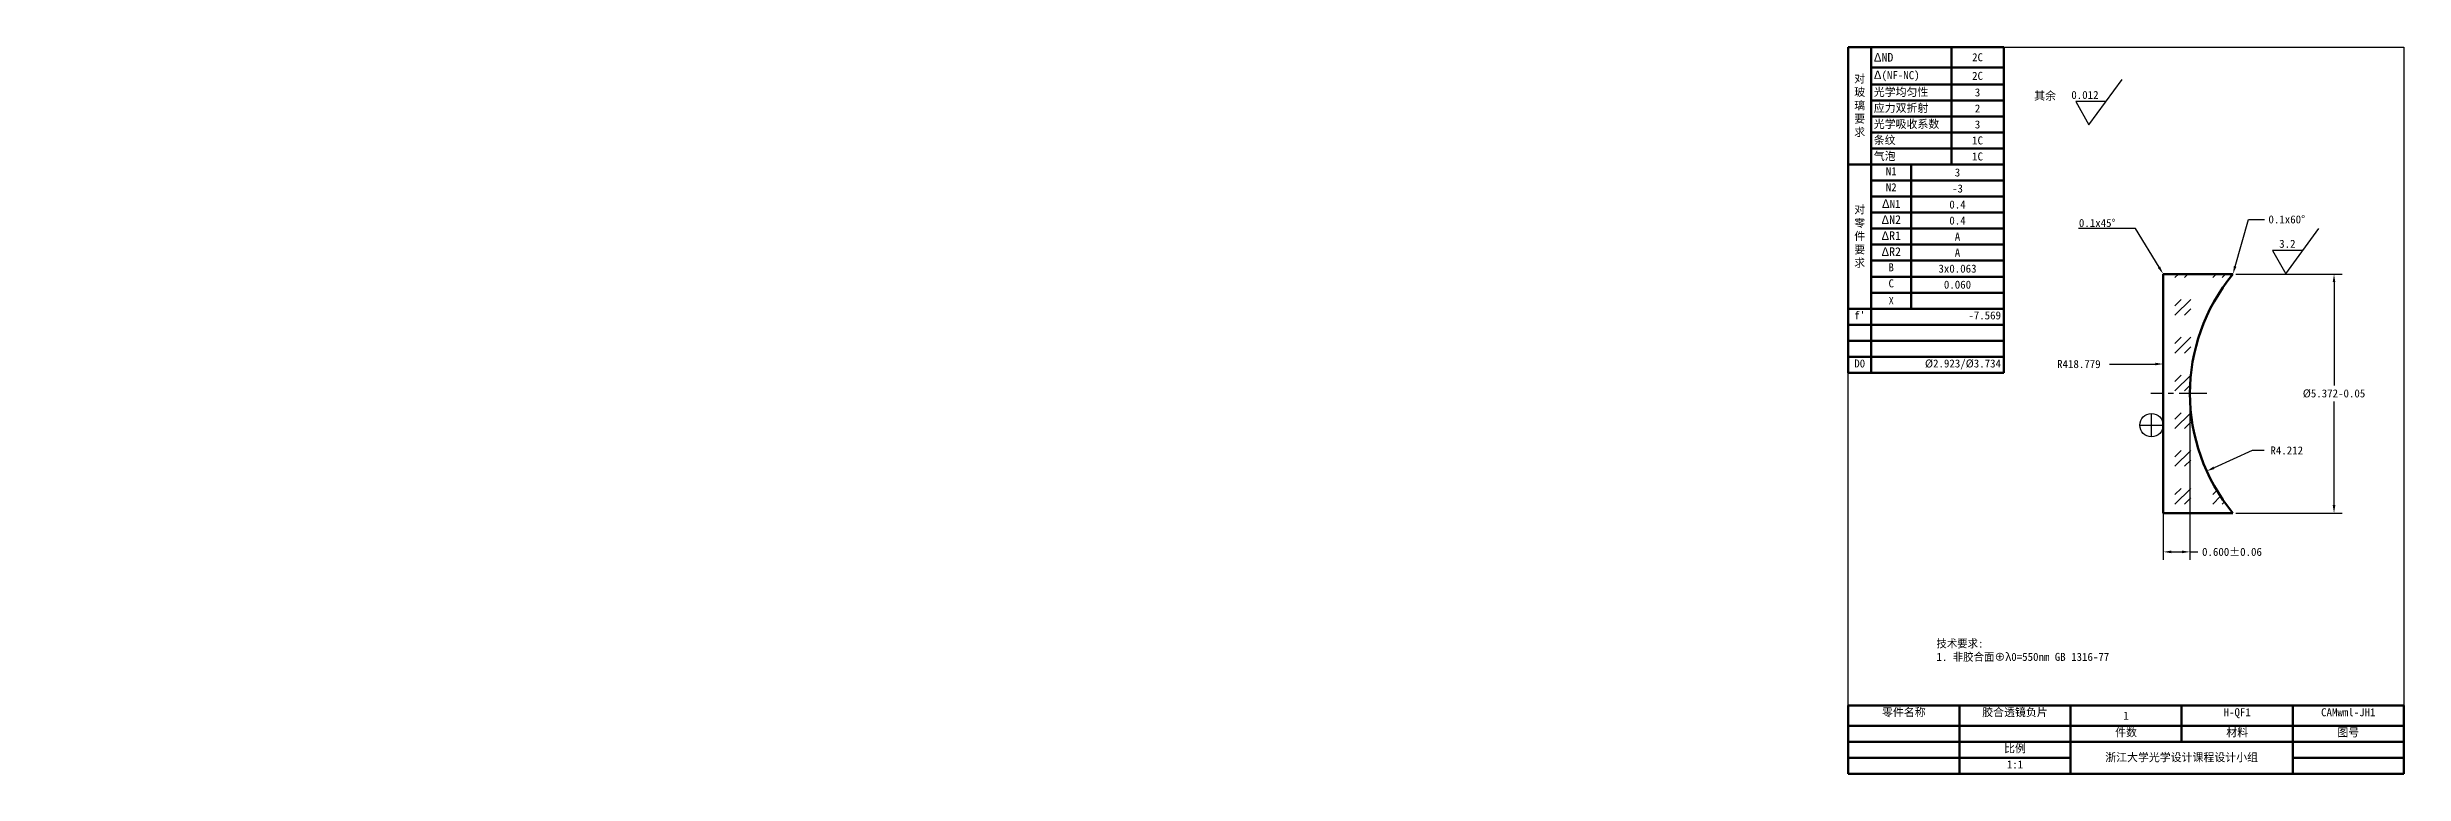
# Model space of a CAD drawing. Extents: x -420 to 4, y -9 to 8.
# Drawn here: x -48.7 to 4.3, y -8.6 to 7.7 of the extents above; entities that cross this region are included whole.
import ezdxf
from ezdxf import colors
from ezdxf.entities.mleader import LeaderData, LeaderLine
from ezdxf.math import Vec2, Vec3

# ---------------------------------------------------------------- set-up
doc = ezdxf.new("R2010")
doc.units = 0
doc.header["$LTSCALE"] = 0.5
doc.header["$MEASUREMENT"] = 0
doc.linetypes.add('CENTER', pattern=[2, 1.25, -0.25, 0.25, -0.25])
doc.layers.get('0').update_dxf_attribs({"lineweight": 70})
doc.layers.add('1', color=7, linetype='Continuous')
doc.styles.add('TXT', font='txt')
doc.dimstyles.get("Standard").update_dxf_attribs({"dimtxt": 0.18, "dimasz": 0.18, "dimexe": 0.18, "dimexo": 0.0625, "dimgap": 0.09, "dimtad": 0, "dimtih": 1, "dimtoh": 1, "dimdec": 4, "dimzin": 0, "dimdsep": 46, "dimtxsty": 'Standard', "dimcen": 0.09, "dimadec": 0, "dimazin": 0, "dimtfac": 1, "dimtdec": 4, "dimtofl": 0, "dimtmove": 0, "dimatfit": 3, "dimfxl": 1, "dimtolj": 1, "dimtzin": 0, "dimarcsym": 0})

# ---------------------------------------------------------------- blocks, each defined once
blk = doc.blocks.new('*T0')
at = {"layer": '1', "color": 0, "linetype": 'ByBlock', "lineweight": -2}
for p, q in [((0, 0), (12.5, 0)), ((0, 0), (0, -1.533)), ((2.5, 0), (2.5, -1.533)), ((5, 0), (5, -1.533)), ((7.5, 0), (7.5, -0.813)), ((10, 0), (10, -1.533)), ((12.5, 0), (12.5, -1.533)), ((0, -0.453), (12.5, -0.453)), ((0, -0.813), (12.5, -0.813)), ((0, -1.173), (5, -1.173)), ((0, -1.533), (12.5, -1.533)), ((10, -1.173), (12.5, -1.173))]:
    blk.add_line(p, q, dxfattribs=at)
at = {"layer": '1', "color": 0, "linetype": 'Continuous', "char_height": 0.18}
for s, insert, width, attachment_point in [('{\\fSimSun|b0|i0|c134|p2;零件名称}', (1.25, -0.06), 2.38, 2), ('{\\fSimSun|b0|i0|c134|p2;胶合透镜负片}', (3.75, -0.06), 2.38, 2), ('{\\fSimSun|b0|i0|c134|p2;件数}', (6.25, -0.513), 2.38, 2), ('1', (6.25, -0.227), 2.38, 5), ('H-QF1', (8.75, -0.06), 2.38, 2), ('{\\fSimSun|b0|i0|c134|p2;材料}', (8.75, -0.513), 2.38, 2), ('CAMwml-JH1', (11.25, -0.06), 2.38, 2), ('{\\fSimSun|b0|i0|c134|p2;图号}', (11.25, -0.513), 2.38, 2), ('{\\fSimSun|b0|i0|c134|p2;比例}', (3.75, -0.873), 2.38, 2), ('{\\fSimSun|b0|i0|c134|p2;浙江大学光学设计课程设计小组}', (7.5, -1.173), 4.88, 5), ('1:1', (3.75, -1.233), 2.38, 2)]:
    blk.add_mtext(s, dxfattribs=dict(at, insert=insert, width=width, attachment_point=attachment_point))
blk = doc.blocks.new('*T1')
at = {"layer": '1', "color": 0, "linetype": 'ByBlock', "lineweight": -2}
for p, q in [((0, 0), (3.496, 0)), ((0, 0), (0, -7.317)), ((0.514, 0), (0.514, -7.317)), ((2.32, 0), (2.32, -2.637)), ((3.496, 0), (3.496, -7.317)), ((0.514, -0.453), (3.496, -0.453)), ((0.514, -0.837), (3.496, -0.837)), ((0.514, -1.197), (3.496, -1.197)), ((0.514, -1.557), (3.496, -1.557)), ((0.514, -1.917), (3.496, -1.917)), ((0, -2.637), (3.496, -2.637)), ((0.514, -2.277), (3.496, -2.277)), ((1.417, -2.637), (1.417, -5.877)), ((0.514, -2.997), (3.496, -2.997)), ((0.514, -3.357), (3.496, -3.357)), ((0.514, -3.717), (3.496, -3.717)), ((0.514, -4.077), (3.496, -4.077)), ((0.514, -4.437), (3.496, -4.437)), ((0.514, -4.797), (3.496, -4.797)), ((0.514, -5.157), (3.496, -5.157)), ((0.514, -5.517), (3.496, -5.517)), ((0, -5.877), (3.496, -5.877)), ((0, -6.237), (3.496, -6.237)), ((0, -6.597), (3.496, -6.597)), ((0, -6.957), (3.496, -6.957)), ((0, -7.317), (3.496, -7.317))]:
    blk.add_line(p, q, dxfattribs=at)
at = {"layer": '1', "color": 0, "linetype": 'Continuous', "char_height": 0.18}
for s, insert, width, attachment_point in [('{\\fSimSun|b0|i0|c134|p2;\\H1.0833x;\\C256;ΔND}', (0.574, -0.227), 1.68578, 4), ('{\\fSimSun|b0|i0|c134|p2;\\H1.0833x;\\C256;Δ\\H0.92311x;(NF-NC)}', (0.574, -0.645), 1.68578, 4), ('2C', (2.908, -0.227), 1.05606, 5), ('{\\fSimSun|b0|i0|c134|p2;对玻璃要求}', (0.257, -1.318), 0.39442, 5), ('{\\fSimSun|b0|i0|c134|p2;光学均匀性}', (0.574, -1.017), 1.68578, 4), ('2C', (2.908, -0.645), 1.05606, 5), ('3', (2.908, -1.017), 1.05606, 5), ('{\\fSimSun|b0|i0|c134|p2;应力双折射}', (0.574, -1.377), 1.68578, 4), ('2', (2.908, -1.377), 1.05606, 5), ('{\\fSimSun|b0|i0|c134|p2;光学吸收系数}', (0.574, -1.737), 1.68578, 4), ('{\\fSimSun|b0|i0|c134|p2;条纹}', (0.574, -2.097), 1.68578, 4), ('1C', (2.908, -2.097), 1.05606, 5), ('3', (2.908, -1.737), 1.05606, 5), ('{\\fSimSun|b0|i0|c134|p2;气泡}', (0.574, -2.457), 1.68578, 4), ('1C', (2.908, -2.457), 1.05606, 5), ('N1', (0.966, -2.697), 0.78289, 2), ('N2', (0.966, -3.057), 0.78289, 2), ('-3', (2.457, -3.177), 1.95895, 5), ('3', (2.457, -2.817), 1.95895, 5), ('{\\fSimSun|b0|i0|c134|p2;对零件要求}', (0.257, -4.257), 0.39442, 5), ('{\\fSimSun|b0|i0|c134|p2;\\H1.0833x;\\C256;Δ\\H0.92313x;N1}', (0.966, -3.417), 0.78289, 2), ('0.4', (2.457, -3.537), 1.95895, 5), ('{\\fSimSun|b0|i0|c134|p2;\\H1.0833x;\\C256;ΔN2}', (0.966, -3.777), 0.78289, 2), ('{\\fSimSun|b0|i0|c134|p2;\\H1.0833x;\\C256;ΔR1}', (0.966, -4.137), 0.78289, 2), ('0.4', (2.457, -3.897), 1.95895, 5), ('A', (2.457, -4.257), 1.95895, 5), ('{\\fSimSun|b0|i0|c134|p2;\\H1.0833x;\\C256;ΔR2}', (0.966, -4.497), 0.78289, 2), ('A', (2.457, -4.617), 1.95895, 5), ('C', (0.966, -5.217), 0.78289, 2), ('B', (0.966, -4.857), 0.78289, 2), ('3x0.063', (2.457, -4.977), 1.95895, 5), ('0.060', (2.457, -5.337), 1.95895, 5), ('{\\fSymbol|b0|i0|c2|p18;\\H0.875x;\\C256;c}', (0.966, -5.577), 0.78289, 2), ("f'", (0.257, -5.937), 0.39442, 2), ('-7.569', (3.436, -5.937), 2.86184, 3), ('D0', (0.257, -7.017), 0.39442, 2), ('%%C2.923/%%C3.734', (3.436, -7.017), 2.86184, 3)]:
    blk.add_mtext(s, dxfattribs=dict(at, insert=insert, width=width, attachment_point=attachment_point))
blk = doc.blocks.new('*D2')
at = {"layer": '1', "color": 0, "linetype": 'Continuous', "lineweight": -2, "transparency": 16777216}
for p, q in [((-1.111, -0.125), (-1.111, -3.8)), ((-0.511, -0.125), (-0.511, -3.8)), ((-0.931, -3.62), (-0.691, -3.62)), ((-0.511, -3.62), (-0.331, -3.62))]:
    blk.add_line(p, q, dxfattribs=at)
at = {"layer": '1', "color": 0, "linetype": 'Continuous', "transparency": 16777216}
for points in [[(-0.931, -3.59), (-0.931, -3.65), (-1.111, -3.62)], [(-0.691, -3.59), (-0.691, -3.65), (-0.511, -3.62)]]:
    blk.add_solid(points, dxfattribs=at)
at = {"layer": 'Defpoints', "color": 0, "linetype": 'Continuous', "transparency": 16777216}
for p in [(-1.111, -0.062), (-0.511, -0.062), (-0.511, -3.62)]:
    blk.add_point(p, dxfattribs=at)
at = {"layer": '1', "color": 0, "linetype": 'Continuous', "transparency": 16777216, "insert": (0.434, -3.62), "char_height": 0.18, "attachment_point": 5}
blk.add_mtext('\\A1;0.600%%P0.06', dxfattribs=at)
blk = doc.blocks.new('*D3')
at = {"layer": '1', "color": 0, "linetype": 'Continuous', "lineweight": -2, "transparency": 16777216}
for p, q in [((0.519, 2.623), (2.91, 2.623)), ((2.73, 2.443), (2.73, 0.118)), ((2.73, -2.568), (2.73, -0.242)), ((0.519, -2.748), (2.91, -2.748))]:
    blk.add_line(p, q, dxfattribs=at)
at = {"layer": '1', "color": 0, "linetype": 'Continuous', "transparency": 16777216}
for points in [[(2.7, 2.443), (2.76, 2.443), (2.73, 2.623)], [(2.7, -2.568), (2.76, -2.568), (2.73, -2.748)]]:
    blk.add_solid(points, dxfattribs=at)
at = {"layer": 'Defpoints', "color": 0, "linetype": 'Continuous', "transparency": 16777216}
for p in [(0.456, 2.623), (0.456, -2.748), (2.73, -2.748)]:
    blk.add_point(p, dxfattribs=at)
at = {"layer": '1', "color": 0, "linetype": 'Continuous', "transparency": 16777216, "insert": (2.73, -0.062), "char_height": 0.18, "attachment_point": 5}
blk.add_mtext('\\A1;%%C5.372-0.05', dxfattribs=at)
blk = doc.blocks.new('*D4')
at = {"layer": '1', "color": 0, "linetype": 'Continuous', "lineweight": -2, "transparency": 16777216}
blk.add_line((-2.321, 0.6), (-1.292, 0.602), dxfattribs=at)
at = {"layer": '1', "color": 0, "linetype": 'Continuous', "transparency": 16777216}
blk.add_solid([(-1.292, 0.632), (-1.292, 0.572), (-1.112, 0.602)], dxfattribs=at)
at = {"layer": 'Defpoints', "color": 0, "linetype": 'Continuous', "transparency": 16777216}
for p in [(-1.112, 0.602), (-419.89, -0.062)]:
    blk.add_point(p, dxfattribs=at)
at = {"layer": '1', "color": 0, "linetype": 'Continuous', "transparency": 16777216, "insert": (-3.011, 0.6), "char_height": 0.18, "attachment_point": 5}
blk.add_mtext('\\A1;R418.779', dxfattribs=at)
blk = doc.blocks.new('*D5')
at = {"layer": '1', "color": 0, "linetype": 'Continuous', "lineweight": -2, "transparency": 16777216}
for p, q in [((0.886, -1.341), (0.03, -1.73)), ((1.156, -1.341), (0.886, -1.341))]:
    blk.add_line(p, q, dxfattribs=at)
at = {"layer": '1', "color": 0, "linetype": 'Continuous', "transparency": 16777216}
blk.add_solid([(0.018, -1.703), (0.042, -1.757), (-0.134, -1.805)], dxfattribs=at)
at = {"layer": 'Defpoints', "color": 0, "linetype": 'Continuous', "transparency": 16777216}
for p in [(3.701, -0.062), (-0.134, -1.805)]:
    blk.add_point(p, dxfattribs=at)
at = {"layer": '1', "color": 0, "linetype": 'Continuous', "transparency": 16777216, "insert": (1.666, -1.341), "char_height": 0.18, "attachment_point": 5}
blk.add_mtext('\\A1;R4.212', dxfattribs=at)

msp = doc.modelspace()

# ---------------------------------------------------------------- hatches: boundary and pattern name
at = {"layer": '1', "linetype": 'Continuous'}
h = msp.add_hatch(dxfattribs=at)
h.set_pattern_fill('GOST_GLASS', scale=0.1, style=0)
h.set_pattern_definition([(45, (0, 0), (0.84853, -9e-17), [0.5, -0.7]), (45, (0.21213, 0), (0.84853, -9e-17), [0.2, -1]), (45, (0, 0.21213), (0.84853, -9e-17), [0.2, -1])])
h.paths.add_polyline_path([(0.4563, 2.6235), (-1.1136, 2.6235), (-1.1136, 1.3995, -0.0008728), (-1.1111, -0.0625), (-0.5111, -0.0625, -0.1745959)])
h.paths.add_polyline_path([(-0.5111, -0.0625), (-1.1111, -0.0625, -0.0008728), (-1.1136, -1.5245), (-1.1136, -2.7485), (0.4563, -2.7485, -0.1745959)])

# ---------------------------------------------------------------- linework, layer by layer
at = {"color": 7}
for p, q in [((-1.1136, 2.6235), (0.4563, 2.6235)), ((-1.1136, 1.3992), (-1.1136, 2.6235)), ((0.4563, 2.6235), (0.4563, 2.6235)), ((-1.1136, -1.5241), (-1.1136, -2.7485)), ((-1.1136, -2.7485), (0.4563, -2.7485)), ((0.4563, -2.7485), (0.4563, -2.7485))]:
    msp.add_line(p, q, dxfattribs=at)
for centre, radius, start, end in [((3.7014, -0.0625), 4.2124, 140.38488, 219.61512), ((-419.8896, -0.0625), 418.7785, 359.800022, 0.199978)]:
    msp.add_arc(centre, radius, start, end, dxfattribs=at)
at = {"layer": '1', "color": 7, "linetype": 'Continuous'}
for p, q in [((-2.7847, 5.9762), (-2.0398, 6.9924)), ((-2.4017, 6.4987), (-3.0812, 6.4987)), ((-3.0812, 6.4987), (-2.7847, 5.9762)), ((1.6437, 2.6325), (2.3886, 3.6487)), ((2.0267, 3.155), (1.3472, 3.155)), ((1.3472, 3.155), (1.6437, 2.6325)), ((-1.3764, -1.0356), (-1.3764, -0.5086)), ((-1.6399, -0.7721), (-1.1129, -0.7721))]:
    msp.add_line(p, q, dxfattribs=at)
at = {"layer": '1', "color": 7, "linetype": 'CENTER'}
msp.add_line((-0.1303, -0.0625), (-1.3943, -0.0625), dxfattribs=at)
at = {"layer": '1', "color": 7, "linetype": 'Continuous'}
msp.add_lwpolyline([(4.3014, -8.6064), (-8.1986, -8.6064), (-8.1986, 7.7218), (4.3014, 7.7218)], close=True, dxfattribs=at)
msp.add_circle((-1.3764, -0.7721), 0.2635, dxfattribs=at)

# ---------------------------------------------------------------- block references
for name, p in [('*T1', (-8.1986, 7.7218)), ('*T0', (-8.1986, -7.0731))]:
    msp.add_blockref(name, p)

# ---------------------------------------------------------------- texts
at = {"layer": '1', "color": 7, "linetype": 'Continuous', "style": 'TXT'}
for s, p in [('0.012', (-3.1806, 6.5579)), ('3.2', (1.4964, 3.2142))]:
    msp.add_text(s, height=0.18, dxfattribs=at).set_placement(p)
at = {"layer": '1', "color": 7, "linetype": 'Continuous', "char_height": 0.18, "attachment_point": 1, "style": 'TXT'}
for s, width, heights, insert in [('{\\fSimSun|b0|i0|c134|p2;其余}', 1.698719, [0], (-4.0156, 6.719)), ('技术要求:\\P1. 非胶合面{\\fSimSun|b0|i0|c134|p2;\\C256;⊕λ0=550nm GB 1316-77}', 4.688808, [0.9606], (-6.215, -5.5889))]:
    msp.add_mtext_dynamic_manual_height_columns(s, width=width, gutter_width=2.0091, heights=heights, dxfattribs=dict(at, insert=insert))

# ---------------------------------------------------------------- dimensions: what is measured, and where the dimension line sits
at = {"layer": '1', "color": 7, "linetype": 'Continuous'}
dim = msp.add_linear_dim(base=(2.7297, -2.7485), p1=(0.4563, 2.6235), p2=(0.4563, -2.7485), angle=90, text='%%C<>-0.05', dimstyle='Standard', override={"dimdec": 3}, dxfattribs=at)
dim.commit()
dim.dimension.update_dxf_attribs({"geometry": '*D3', "text_midpoint": (2.7297, -0.0625)})
for center, mpoint, picture, middle in [((-419.8896, -0.0625), (-1.1116, 0.6023), '*D4', (-2.3207, 0.6004)), ((3.70137, -0.0625), (-0.13397, -1.80458), '*D5', (1.66579, -1.34139))]:
    dim = msp.add_radius_dim(center=center, mpoint=mpoint, dimstyle='Standard', override={"dimdec": 3}, dxfattribs=at)
    dim.commit()
    dim.dimension.update_dxf_attribs({"geometry": picture, "text_midpoint": middle, "dimtype": 164})
dim = msp.add_linear_dim(base=(-0.5111, -3.6197), p1=(-1.1111, -0.0625), p2=(-0.5111, -0.0625), text='<>%%P0.06', dimstyle='Standard', override={"dimdec": 3}, dxfattribs=at)
dim.commit()
dim.dimension.update_dxf_attribs({"geometry": '*D2', "text_midpoint": (0.4339, -3.6197)})

# ---------------------------------------------------------------- leaders
ml = msp.add_multileader_mtext('Standard', dxfattribs=at)
ml.set_content('0.1x45%%D', color=7)
ml.set_leader_properties()
ml.build(insert=Vec2(0, 0))
ml.multileader.update_dxf_attribs({"text_right_attachment_type": 6, "dogleg_length": 0.36, "arrow_head_size": 0.18})
ctx = ml.context
ctx.base_point, ctx.char_height, ctx.arrow_head_size, ctx.landing_gap_size, ctx.plane_origin = Vec3(-3.2046, 3.7543), 0.18, 0.18, 0.09, Vec3(-1.1136, 2.6235)
ctx.right_attachment, ctx.text_align_type = 6, 2
notes = []
notes.append((ctx, [(0, (1, 1, 0), (-1.7346, 3.6463), (-1, 0), 0.36, [(0, [(-1.1136, 2.6235)], 0, [])])]))
ctx.mtext.insert, ctx.mtext.alignment, ctx.mtext.flow_direction = Vec3(-2.1846, 3.8623), 3, 5
ml = msp.add_multileader_mtext('Standard', dxfattribs=at)
ml.set_content('0.1x60%%D', color=7)
ml.set_leader_properties()
ml.build(insert=Vec2(0, 0))
ml.multileader.update_dxf_attribs({"text_right_attachment_type": 6, "dogleg_length": 0.36, "arrow_head_size": 0.18})
ctx = ml.context
ctx.base_point, ctx.char_height, ctx.arrow_head_size, ctx.landing_gap_size, ctx.plane_origin = Vec3(1.1645, 3.8523), 0.18, 0.18, 0.09, Vec3(0.4563, 2.6235)
ctx.right_attachment = 6
notes.append((ctx, [(0, (1, 1, 0), (0.8045, 3.8523), (1, 0), 0.36, [(0, [(0.4563, 2.6235)], 0, [])])]))
ctx.mtext.insert, ctx.mtext.flow_direction = Vec3(1.2545, 3.9423), 5
for ctx, leaders in notes:
    for number, flags, end, landing, length, lines in leaders:
        leader = LeaderData()
        leader.index, (leader.has_last_leader_line, leader.has_dogleg_vector, leader.attachment_direction) = number, flags
        leader.last_leader_point, leader.dogleg_vector, leader.dogleg_length = Vec3(end), Vec3(landing), length
        for number, points, colour, breaks in lines:
            line = LeaderLine()
            line.index, line.vertices, line.color, line.breaks = number, Vec3.list(points), colors.encode_raw_color(colour), breaks
            leader.lines.append(line)
        ctx.leaders.append(leader)

doc.saveas('drawing.dxf')
